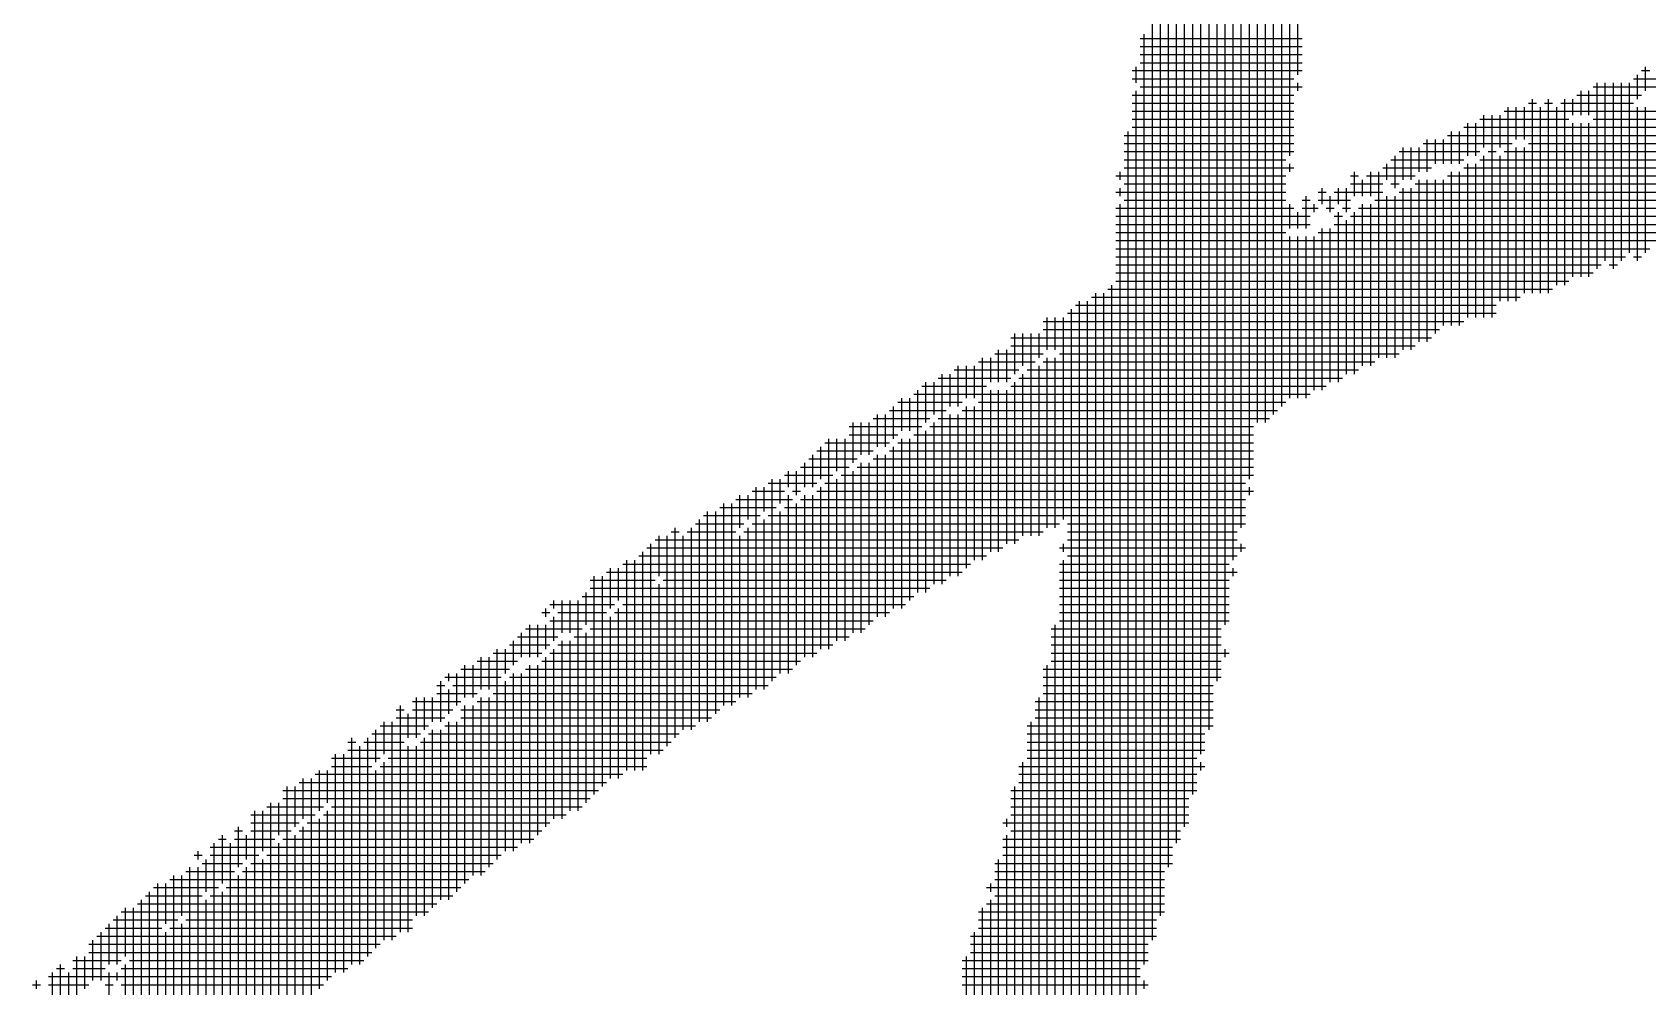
# Model space of a CAD drawing. Header units: feet. Extents: x 0 to 504600, y 0 to 356400.
# Drawn here: x 317026 to 318158, y 16978 to 17647 of the extents above; entities that cross this region are included whole.
import ezdxf

# ---------------------------------------------------------------- set-up
doc = ezdxf.new("R2010")
doc.units = ezdxf.units.FT
doc.header["$LTSCALE"] = 600
doc.header["$MEASUREMENT"] = 0
doc.layers.add('CX-COMM', color=3, linetype='CONTINUOUS')

msp = doc.modelspace()

# ---------------------------------------------------------------- linework, layer by layer
at = {"layer": 'CX-COMM'}
for p, q in [((317913, 17617, 14725.6), (317913, 18342.8, 14725.6)), ((317907.4, 17560.3, 14725.6), (317907.4, 18331.4, 14725.6)), ((317901.7, 17384.5, 14725.6), (317901.7, 18320.1, 14725.6)), ((317896, 17378.9, 14725.6), (317896, 18308.8, 14725.6)), ((317890.3, 17373.2, 14725.6), (317890.3, 18286.1, 14725.6)), ((317884.7, 17373.2, 14725.6), (317884.7, 18274.7, 14725.6)), ((317873.3, 17299.5, 14725.6), (317873.3, 18246.4, 14725.6)), ((317879, 17333.5, 14725.6), (317879, 18252.1, 14725.6)), ((317867.7, 17276.8, 14725.6), (317867.7, 18189.7, 14725.6)), ((317862, 17231.5, 14725.6), (317862, 18172.7, 14725.6)), ((317856.3, 17191.8, 14725.6), (317856.3, 18155.7, 14725.6)), ((317850.7, 17157.7, 14725.6), (317850.7, 18104.6, 14725.6)), ((317845, 17140.7, 14725.6), (317845, 18070.6, 14725.6)), ((317839.3, 17112.4, 14725.6), (317839.3, 18025.3, 14725.6)), ((317833.6, 17089.7, 14725.6), (317833.6, 17934.5, 14725.6)), ((317828, 17078.4, 14725.6), (317828, 17911.9, 14725.6)), ((317822.3, 17061.4, 14725.6), (317822.3, 17872.2, 14725.6)), ((317816.6, 17027.3, 14725.6), (317816.6, 17753.1, 14725.6)), ((317811, 17010.3, 14725.6), (317811, 17719.1, 14725.6)), ((317802.5, 17642.5, 14725.6), (317915.9, 17642.5, 14725.6)), ((317802.5, 17636.9, 14725.6), (317915.9, 17636.9, 14725.6)), ((317805.3, 16993.3, 14725.6), (317805.3, 17645.4, 14725.6)), ((317802.5, 17631.2, 14725.6), (317915.9, 17631.2, 14725.6)), ((317802.5, 17625.5, 14725.6), (317915.9, 17625.5, 14725.6)), ((317796.8, 17619.9, 14725.6), (317915.9, 17619.9, 14725.6)), ((317796.8, 17614.2, 14725.6), (317910.2, 17614.2, 14725.6)), ((317799.6, 17611.3, 14725.6), (317799.6, 17622.7, 14725.6)), ((318148.3, 17614.2, 14725.6), (318193.7, 17614.2, 14725.6)), ((318151.2, 17600, 14725.6), (318151.2, 17617, 14725.6)), ((318154, 17619.9, 14725.6), (318159.7, 17619.9, 14725.6)), ((318156.8, 17605.7, 14725.6), (318156.8, 17622.7, 14725.6)), ((317796.8, 17602.8, 14725.6), (317910.2, 17602.8, 14725.6)), ((317799.6, 16965, 14725.6), (317799.6, 17605.7, 14725.6)), ((317802.5, 17608.5, 14725.6), (317915.9, 17608.5, 14725.6)), ((317913, 17605.7, 14725.6), (317913, 17611.3, 14725.6)), ((318108.6, 17602.8, 14725.6), (318154, 17602.8, 14725.6)), ((318111.5, 17588.7, 14725.6), (318111.5, 17605.7, 14725.6)), ((318117.1, 17588.7, 14725.6), (318117.1, 17605.7, 14725.6)), ((318120, 17608.5, 14725.6), (318182.3, 17608.5, 14725.6)), ((318122.8, 17480.9, 14725.6), (318122.8, 17611.3, 14725.6)), ((318128.5, 17486.6, 14725.6), (318128.5, 17611.3, 14725.6)), ((318134.2, 17480.9, 14725.6), (318134.2, 17611.3, 14725.6)), ((318139.8, 17486.6, 14725.6), (318139.8, 17611.3, 14725.6)), ((318145.5, 17492.3, 14725.6), (318145.5, 17611.3, 14725.6)), ((317796.8, 17597.2, 14725.6), (317910.2, 17597.2, 14725.6)), ((317796.8, 17591.5, 14725.6), (317910.2, 17591.5, 14725.6)), ((318057.6, 17591.5, 14725.6), (318516.9, 17591.5, 14725.6)), ((318060.4, 17458.3, 14725.6), (318060.4, 17594.3, 14725.6)), ((318066.1, 17571.7, 14725.6), (318066.1, 17594.3, 14725.6)), ((318071.8, 17571.7, 14725.6), (318071.8, 17594.3, 14725.6)), ((318074.6, 17597.2, 14725.6), (318080.3, 17597.2, 14725.6)), ((318077.5, 17463.9, 14725.6), (318077.5, 17600, 14725.6)), ((318083.1, 17463.9, 14725.6), (318083.1, 17594.3, 14725.6)), ((318086, 17597.2, 14725.6), (318091.6, 17597.2, 14725.6)), ((318088.8, 17463.9, 14725.6), (318088.8, 17600, 14725.6)), ((318094.5, 17469.6, 14725.6), (318094.5, 17594.3, 14725.6)), ((318097.3, 17597.2, 14725.6), (318148.3, 17597.2, 14725.6)), ((318100.1, 17469.6, 14725.6), (318100.1, 17600, 14725.6)), ((318105.8, 17588.7, 14725.6), (318105.8, 17600, 14725.6)), ((318151.2, 17486.6, 14725.6), (318151.2, 17594.3, 14725.6)), ((318156.8, 17492.3, 14725.6), (318156.8, 17594.3, 14725.6)), ((317796.8, 17585.8, 14725.6), (317910.2, 17585.8, 14725.6)), ((317796.8, 17580.2, 14725.6), (317910.2, 17580.2, 14725.6)), ((318029.3, 17580.2, 14725.6), (318522.5, 17580.2, 14725.6)), ((318032.1, 17560.3, 14725.6), (318032.1, 17583, 14725.6)), ((318037.8, 17560.3, 14725.6), (318037.8, 17583, 14725.6)), ((318040.6, 17585.8, 14725.6), (318103, 17585.8, 14725.6)), ((318043.4, 17566, 14725.6), (318043.4, 17588.7, 14725.6)), ((318049.1, 17446.9, 14725.6), (318049.1, 17588.7, 14725.6)), ((318054.8, 17566, 14725.6), (318054.8, 17588.7, 14725.6)), ((318105.8, 17475.3, 14725.6), (318105.8, 17583, 14725.6)), ((318111.5, 17475.3, 14725.6), (318111.5, 17583, 14725.6)), ((318117.1, 17475.3, 14725.6), (318117.1, 17583, 14725.6)), ((318120, 17585.8, 14725.6), (318522.5, 17585.8, 14725.6)), ((317791.1, 17574.5, 14725.6), (317910.2, 17574.5, 14725.6)), ((317791.1, 17568.8, 14725.6), (317910.2, 17568.8, 14725.6)), ((317794, 16942.3, 14725.6), (317794, 17577.3, 14725.6)), ((318000.9, 17568.8, 14725.6), (318063.3, 17568.8, 14725.6)), ((318003.7, 17549, 14725.6), (318003.7, 17571.7, 14725.6)), ((318009.4, 17554.6, 14725.6), (318009.4, 17571.7, 14725.6)), ((318015.1, 17554.6, 14725.6), (318015.1, 17571.7, 14725.6)), ((318017.9, 17574.5, 14725.6), (318522.5, 17574.5, 14725.6)), ((318020.8, 17554.6, 14725.6), (318020.8, 17577.3, 14725.6)), ((318026.4, 17554.6, 14725.6), (318026.4, 17577.3, 14725.6)), ((318074.6, 17568.8, 14725.6), (318533.9, 17568.8, 14725.6)), ((317791.1, 17563.2, 14725.6), (317910.2, 17563.2, 14725.6)), ((317791.1, 17557.5, 14725.6), (317904.5, 17557.5, 14725.6)), ((317978.2, 17557.5, 14725.6), (318029.3, 17557.5, 14725.6)), ((317981.1, 17537.6, 14725.6), (317981.1, 17560.3, 14725.6)), ((317983.9, 17563.2, 14725.6), (318040.6, 17563.2, 14725.6)), ((317986.7, 17543.3, 14725.6), (317986.7, 17566, 14725.6)), ((317992.4, 17543.3, 14725.6), (317992.4, 17566, 14725.6)), ((317998.1, 17549, 14725.6), (317998.1, 17566, 14725.6)), ((318040.6, 17557.5, 14725.6), (318545.2, 17557.5, 14725.6)), ((318043.4, 17446.9, 14725.6), (318043.4, 17560.3, 14725.6)), ((318046.3, 17563.2, 14725.6), (318051.9, 17563.2, 14725.6)), ((318054.8, 17458.3, 14725.6), (318054.8, 17560.3, 14725.6)), ((318057.6, 17563.2, 14725.6), (318539.6, 17563.2, 14725.6)), ((318066.1, 17458.3, 14725.6), (318066.1, 17566, 14725.6)), ((318071.8, 17463.9, 14725.6), (318071.8, 17566, 14725.6)), ((317785.4, 17546.1, 14725.6), (317904.5, 17546.1, 14725.6)), ((317788.3, 17543.3, 14725.6), (317788.3, 17549, 14725.6)), ((317791.1, 17551.8, 14725.6), (317910.2, 17551.8, 14725.6)), ((317907.4, 17549, 14725.6), (317907.4, 17554.6, 14725.6)), ((317949.9, 17546.1, 14725.6), (317955.5, 17546.1, 14725.6)), ((317952.7, 17532, 14725.6), (317952.7, 17549, 14725.6)), ((317961.2, 17546.1, 14725.6), (317995.2, 17546.1, 14725.6)), ((317964.1, 17532, 14725.6), (317964.1, 17549, 14725.6)), ((317969.7, 17418.6, 14725.6), (317969.7, 17549, 14725.6)), ((317972.6, 17551.8, 14725.6), (318006.6, 17551.8, 14725.6)), ((317975.4, 17543.3, 14725.6), (317975.4, 17554.6, 14725.6)), ((318017.9, 17546.1, 14725.6), (318346.8, 17546.1, 14725.6)), ((318020.8, 17441.2, 14725.6), (318020.8, 17549, 14725.6)), ((318026.4, 17441.2, 14725.6), (318026.4, 17549, 14725.6)), ((318029.3, 17551.8, 14725.6), (318545.2, 17551.8, 14725.6)), ((318032.1, 17446.9, 14725.6), (318032.1, 17554.6, 14725.6)), ((318037.8, 17446.9, 14725.6), (318037.8, 17554.6, 14725.6)), ((317785.4, 17534.8, 14725.6), (317904.5, 17534.8, 14725.6)), ((317788.3, 17532, 14725.6), (317788.3, 17537.6, 14725.6)), ((317791.1, 17540.5, 14725.6), (317904.5, 17540.5, 14725.6)), ((317927.2, 17534.8, 14725.6), (317932.9, 17534.8, 14725.6)), ((317930, 17526.3, 14725.6), (317930, 17537.6, 14725.6)), ((317938.5, 17534.8, 14725.6), (317972.6, 17534.8, 14725.6)), ((317941.4, 17526.3, 14725.6), (317941.4, 17537.6, 14725.6)), ((317947, 17520.6, 14725.6), (317947, 17537.6, 14725.6)), ((317949.9, 17540.5, 14725.6), (317972.6, 17540.5, 14725.6)), ((317958.4, 17532, 14725.6), (317958.4, 17543.3, 14725.6)), ((317978.2, 17540.5, 14725.6), (317983.9, 17540.5, 14725.6)), ((317983.9, 17534.8, 14725.6), (318301.4, 17534.8, 14725.6)), ((317986.7, 17424.2, 14725.6), (317986.7, 17537.6, 14725.6)), ((317992.4, 17424.2, 14725.6), (317992.4, 17537.6, 14725.6)), ((317995.2, 17540.5, 14725.6), (318335.4, 17540.5, 14725.6)), ((317998.1, 17429.9, 14725.6), (317998.1, 17543.3, 14725.6)), ((318003.7, 17429.9, 14725.6), (318003.7, 17543.3, 14725.6)), ((318009.4, 17435.6, 14725.6), (318009.4, 17543.3, 14725.6)), ((318015.1, 17441.2, 14725.6), (318015.1, 17543.3, 14725.6)), ((317785.4, 17523.5, 14725.6), (317910.2, 17523.5, 14725.6)), ((317788.3, 16902.6, 14725.6), (317788.3, 17526.3, 14725.6)), ((317791.1, 17529.1, 14725.6), (317904.5, 17529.1, 14725.6)), ((317907.4, 17509.3, 14725.6), (317907.4, 17526.3, 14725.6)), ((317915.9, 17529.1, 14725.6), (317921.5, 17529.1, 14725.6)), ((317915.9, 17523.5, 14725.6), (317927.2, 17523.5, 14725.6)), ((317918.7, 17509.3, 14725.6), (317918.7, 17532, 14725.6)), ((317924.4, 17520.6, 14725.6), (317924.4, 17526.3, 14725.6)), ((317927.2, 17529.1, 14725.6), (317949.9, 17529.1, 14725.6)), ((317932.9, 17523.5, 14725.6), (317938.5, 17523.5, 14725.6)), ((317935.7, 17520.6, 14725.6), (317935.7, 17532, 14725.6)), ((317944.2, 17523.5, 14725.6), (317949.9, 17523.5, 14725.6)), ((317955.5, 17523.5, 14725.6), (318250.4, 17523.5, 14725.6)), ((317958.4, 17412.9, 14725.6), (317958.4, 17526.3, 14725.6)), ((317964.1, 17412.9, 14725.6), (317964.1, 17526.3, 14725.6)), ((317966.9, 17529.1, 14725.6), (318278.7, 17529.1, 14725.6)), ((317975.4, 17418.6, 14725.6), (317975.4, 17532, 14725.6)), ((317981.1, 17418.6, 14725.6), (317981.1, 17532, 14725.6)), ((317785.4, 17517.8, 14725.6), (317921.5, 17517.8, 14725.6)), ((317785.4, 17512.1, 14725.6), (317921.5, 17512.1, 14725.6)), ((317913, 17509.3, 14725.6), (317913, 17520.6, 14725.6)), ((317938.5, 17517.8, 14725.6), (317944.2, 17517.8, 14725.6)), ((317938.5, 17512.1, 14725.6), (318222, 17512.1, 14725.6)), ((317941.4, 17401.6, 14725.6), (317941.4, 17520.6, 14725.6)), ((317947, 17407.2, 14725.6), (317947, 17515, 14725.6)), ((317949.9, 17517.8, 14725.6), (318233.4, 17517.8, 14725.6)), ((317952.7, 17407.2, 14725.6), (317952.7, 17520.6, 14725.6)), ((317785.4, 17506.5, 14725.6), (317904.5, 17506.5, 14725.6)), ((317785.4, 17500.8, 14725.6), (318188, 17500.8, 14725.6)), ((317907.4, 17390.2, 14725.6), (317907.4, 17503.6, 14725.6)), ((317913, 17390.2, 14725.6), (317913, 17503.6, 14725.6)), ((317918.7, 17390.2, 14725.6), (317918.7, 17503.6, 14725.6)), ((317924.4, 17395.9, 14725.6), (317924.4, 17503.6, 14725.6)), ((317927.2, 17506.5, 14725.6), (318199.4, 17506.5, 14725.6)), ((317930, 17395.9, 14725.6), (317930, 17509.3, 14725.6)), ((317935.7, 17401.6, 14725.6), (317935.7, 17509.3, 14725.6)), ((317785.4, 17495.1, 14725.6), (318159.7, 17495.1, 14725.6)), ((317785.4, 17489.4, 14725.6), (318142.7, 17489.4, 14725.6)), ((318148.3, 17489.4, 14725.6), (318154, 17489.4, 14725.6)), ((317785.4, 17483.8, 14725.6), (318125.6, 17483.8, 14725.6)), ((317785.4, 17478.1, 14725.6), (318120, 17478.1, 14725.6)), ((318131.3, 17483.8, 14725.6), (318137, 17483.8, 14725.6)), ((317779.8, 17466.8, 14725.6), (318091.6, 17466.8, 14725.6)), ((317782.6, 16891.3, 14725.6), (317782.6, 17469.6, 14725.6)), ((317785.4, 17472.4, 14725.6), (318103, 17472.4, 14725.6)), ((317757.1, 17455.4, 14725.6), (318051.9, 17455.4, 14725.6)), ((317759.9, 16811.9, 14725.6), (317759.9, 17458.3, 14725.6)), ((317765.6, 16834.6, 14725.6), (317765.6, 17458.3, 14725.6)), ((317768.4, 17461.1, 14725.6), (318068.9, 17461.1, 14725.6)), ((317771.3, 16851.6, 14725.6), (317771.3, 17463.9, 14725.6)), ((317776.9, 16868.6, 14725.6), (317776.9, 17463.9, 14725.6)), ((317734.4, 17444.1, 14725.6), (318029.3, 17444.1, 14725.6)), ((317737.3, 17424.2, 14725.6), (317737.3, 17446.9, 14725.6)), ((317742.9, 17424.2, 14725.6), (317742.9, 17446.9, 14725.6)), ((317748.6, 17305.2, 14725.6), (317748.6, 17446.9, 14725.6)), ((317751.4, 17449.8, 14725.6), (318051.9, 17449.8, 14725.6)), ((317754.3, 16783.5, 14725.6), (317754.3, 17452.6, 14725.6)), ((317711.7, 17432.7, 14725.6), (318006.6, 17432.7, 14725.6)), ((317714.6, 17407.2, 14725.6), (317714.6, 17435.6, 14725.6)), ((317720.2, 17412.9, 14725.6), (317720.2, 17435.6, 14725.6)), ((317725.9, 17293.8, 14725.6), (317725.9, 17435.6, 14725.6)), ((317731.6, 17418.6, 14725.6), (317731.6, 17435.6, 14725.6)), ((317734.4, 17438.4, 14725.6), (318012.2, 17438.4, 14725.6)), ((317700.4, 17421.4, 14725.6), (317734.4, 17421.4, 14725.6)), ((317703.2, 17401.6, 14725.6), (317703.2, 17424.2, 14725.6)), ((317708.9, 17401.6, 14725.6), (317708.9, 17424.2, 14725.6)), ((317711.7, 17427.1, 14725.6), (317995.2, 17427.1, 14725.6)), ((317745.8, 17421.4, 14725.6), (317983.9, 17421.4, 14725.6)), ((317672, 17410.1, 14725.6), (317717.4, 17410.1, 14725.6)), ((317674.9, 17384.5, 14725.6), (317674.9, 17412.9, 14725.6)), ((317680.6, 17390.2, 14725.6), (317680.6, 17412.9, 14725.6)), ((317686.2, 17390.2, 14725.6), (317686.2, 17412.9, 14725.6)), ((317689.1, 17415.7, 14725.6), (317728.7, 17415.7, 14725.6)), ((317691.9, 17276.8, 14725.6), (317691.9, 17418.6, 14725.6)), ((317697.6, 17401.6, 14725.6), (317697.6, 17418.6, 14725.6)), ((317723.1, 17410.1, 14725.6), (317955.5, 17410.1, 14725.6)), ((317731.6, 17293.8, 14725.6), (317731.6, 17412.9, 14725.6)), ((317734.4, 17415.7, 14725.6), (317966.9, 17415.7, 14725.6)), ((317737.3, 17299.5, 14725.6), (317737.3, 17418.6, 14725.6)), ((317742.9, 17299.5, 14725.6), (317742.9, 17418.6, 14725.6)), ((317649.4, 17398.7, 14725.6), (317694.7, 17398.7, 14725.6)), ((317652.2, 17373.2, 14725.6), (317652.2, 17401.6, 14725.6)), ((317657.9, 17378.9, 14725.6), (317657.9, 17401.6, 14725.6)), ((317660.7, 17404.4, 14725.6), (317711.7, 17404.4, 14725.6)), ((317663.5, 17259.8, 14725.6), (317663.5, 17407.2, 14725.6)), ((317669.2, 17384.5, 14725.6), (317669.2, 17407.2, 14725.6)), ((317711.7, 17398.7, 14725.6), (317932.9, 17398.7, 14725.6)), ((317714.6, 17288.2, 14725.6), (317714.6, 17401.6, 14725.6)), ((317717.4, 17404.4, 14725.6), (317944.2, 17404.4, 14725.6)), ((317720.2, 17293.8, 14725.6), (317720.2, 17407.2, 14725.6)), ((317632.4, 17387.4, 14725.6), (317677.7, 17387.4, 14725.6)), ((317635.2, 17367.5, 14725.6), (317635.2, 17390.2, 14725.6)), ((317640.9, 17367.5, 14725.6), (317640.9, 17390.2, 14725.6)), ((317643.7, 17393.1, 14725.6), (317921.5, 17393.1, 14725.6)), ((317646.5, 17254.1, 14725.6), (317646.5, 17395.9, 14725.6)), ((317689.1, 17387.4, 14725.6), (317904.5, 17387.4, 14725.6)), ((317697.6, 17282.5, 14725.6), (317697.6, 17395.9, 14725.6)), ((317703.2, 17282.5, 14725.6), (317703.2, 17395.9, 14725.6)), ((317708.9, 17288.2, 14725.6), (317708.9, 17395.9, 14725.6)), ((317615.3, 17376, 14725.6), (317655, 17376, 14725.6)), ((317618.2, 17356.2, 14725.6), (317618.2, 17378.9, 14725.6)), ((317623.9, 17356.2, 14725.6), (317623.9, 17378.9, 14725.6)), ((317626.7, 17381.7, 14725.6), (317666.4, 17381.7, 14725.6)), ((317629.5, 17361.9, 14725.6), (317629.5, 17384.5, 14725.6)), ((317660.7, 17376, 14725.6), (317893.2, 17376, 14725.6)), ((317669.2, 17265.5, 14725.6), (317669.2, 17378.9, 14725.6)), ((317674.9, 17265.5, 14725.6), (317674.9, 17378.9, 14725.6)), ((317677.7, 17381.7, 14725.6), (317898.8, 17381.7, 14725.6)), ((317680.6, 17271.1, 14725.6), (317680.6, 17384.5, 14725.6)), ((317686.2, 17276.8, 14725.6), (317686.2, 17384.5, 14725.6)), ((317598.3, 17370.4, 14725.6), (317649.4, 17370.4, 14725.6)), ((317598.3, 17364.7, 14725.6), (317632.4, 17364.7, 14725.6)), ((317601.2, 17344.9, 14725.6), (317601.2, 17373.2, 14725.6)), ((317606.8, 17350.5, 14725.6), (317606.8, 17373.2, 14725.6)), ((317612.5, 17350.5, 14725.6), (317612.5, 17373.2, 14725.6)), ((317643.7, 17364.7, 14725.6), (317881.8, 17364.7, 14725.6)), ((317652.2, 17254.1, 14725.6), (317652.2, 17367.5, 14725.6)), ((317655, 17370.4, 14725.6), (317881.8, 17370.4, 14725.6)), ((317657.9, 17259.8, 14725.6), (317657.9, 17373.2, 14725.6)), ((317575.7, 17353.4, 14725.6), (317615.3, 17353.4, 14725.6)), ((317578.5, 17333.5, 14725.6), (317578.5, 17356.2, 14725.6)), ((317581.3, 17359, 14725.6), (317626.7, 17359, 14725.6)), ((317584.2, 17214.4, 14725.6), (317584.2, 17361.9, 14725.6)), ((317589.8, 17339.2, 14725.6), (317589.8, 17361.9, 14725.6)), ((317595.5, 17220.1, 14725.6), (317595.5, 17361.9, 14725.6)), ((317626.7, 17353.4, 14725.6), (317881.8, 17353.4, 14725.6)), ((317629.5, 17242.8, 14725.6), (317629.5, 17356.2, 14725.6)), ((317632.4, 17359, 14725.6), (317881.8, 17359, 14725.6)), ((317635.2, 17242.8, 14725.6), (317635.2, 17361.9, 14725.6)), ((317640.9, 17248.5, 14725.6), (317640.9, 17361.9, 14725.6)), ((317564.3, 17342, 14725.6), (317598.3, 17342, 14725.6)), ((317567.2, 17327.8, 14725.6), (317567.2, 17344.9, 14725.6)), ((317570, 17347.7, 14725.6), (317604, 17347.7, 14725.6)), ((317572.8, 17327.8, 14725.6), (317572.8, 17350.5, 14725.6)), ((317604, 17342, 14725.6), (317881.8, 17342, 14725.6)), ((317606.8, 17225.8, 14725.6), (317606.8, 17344.9, 14725.6)), ((317612.5, 17231.5, 14725.6), (317612.5, 17344.9, 14725.6)), ((317615.3, 17347.7, 14725.6), (317881.8, 17347.7, 14725.6)), ((317618.2, 17237.1, 14725.6), (317618.2, 17350.5, 14725.6)), ((317623.9, 17237.1, 14725.6), (317623.9, 17350.5, 14725.6)), ((317541.6, 17330.7, 14725.6), (317575.7, 17330.7, 14725.6)), ((317544.5, 17191.8, 14725.6), (317544.5, 17333.5, 14725.6)), ((317550.1, 17316.5, 14725.6), (317550.1, 17333.5, 14725.6)), ((317553, 17336.4, 14725.6), (317587, 17336.4, 14725.6)), ((317555.8, 17327.8, 14725.6), (317555.8, 17339.2, 14725.6)), ((317561.5, 17322.2, 14725.6), (317561.5, 17339.2, 14725.6)), ((317581.3, 17330.7, 14725.6), (317876.2, 17330.7, 14725.6)), ((317589.8, 17220.1, 14725.6), (317589.8, 17333.5, 14725.6)), ((317592.7, 17336.4, 14725.6), (317881.8, 17336.4, 14725.6)), ((317601.2, 17225.8, 14725.6), (317601.2, 17339.2, 14725.6)), ((317519, 17319.3, 14725.6), (317558.6, 17319.3, 14725.6)), ((317521.8, 17299.5, 14725.6), (317521.8, 17322.2, 14725.6)), ((317527.5, 17305.2, 14725.6), (317527.5, 17322.2, 14725.6)), ((317530.3, 17325, 14725.6), (317553, 17325, 14725.6)), ((317533.1, 17186.1, 14725.6), (317533.1, 17327.8, 14725.6)), ((317538.8, 17310.8, 14725.6), (317538.8, 17327.8, 14725.6)), ((317555.8, 17197.4, 14725.6), (317555.8, 17322.2, 14725.6)), ((317558.6, 17325, 14725.6), (317564.3, 17325, 14725.6)), ((317564.3, 17319.3, 14725.6), (317876.2, 17319.3, 14725.6)), ((317567.2, 17208.8, 14725.6), (317567.2, 17322.2, 14725.6)), ((317572.8, 17208.8, 14725.6), (317572.8, 17322.2, 14725.6)), ((317575.7, 17325, 14725.6), (317881.8, 17325, 14725.6)), ((317578.5, 17214.4, 14725.6), (317578.5, 17327.8, 14725.6)), ((317879, 17322.2, 14725.6), (317879, 17327.8, 14725.6)), ((317496.3, 17308, 14725.6), (317536, 17308, 14725.6)), ((317499.1, 17163.4, 14725.6), (317499.1, 17310.8, 14725.6)), ((317504.8, 17169.1, 14725.6), (317504.8, 17310.8, 14725.6)), ((317507.6, 17313.7, 14725.6), (317547.3, 17313.7, 14725.6)), ((317510.5, 17174.8, 14725.6), (317510.5, 17316.5, 14725.6)), ((317516.1, 17174.8, 14725.6), (317516.1, 17316.5, 14725.6)), ((317541.6, 17308, 14725.6), (317876.2, 17308, 14725.6)), ((317550.1, 17197.4, 14725.6), (317550.1, 17310.8, 14725.6)), ((317553, 17313.7, 14725.6), (317876.2, 17313.7, 14725.6)), ((317561.5, 17203.1, 14725.6), (317561.5, 17316.5, 14725.6)), ((317473.6, 17296.7, 14725.6), (317479.3, 17296.7, 14725.6)), ((317476.4, 17152.1, 14725.6), (317476.4, 17299.5, 14725.6)), ((317484.9, 17296.7, 14725.6), (317519, 17296.7, 14725.6)), ((317487.8, 17157.7, 14725.6), (317487.8, 17299.5, 14725.6)), ((317490.6, 17302.3, 14725.6), (317524.6, 17302.3, 14725.6)), ((317493.4, 17163.4, 14725.6), (317493.4, 17305.2, 14725.6)), ((317524.6, 17296.7, 14725.6), (317734.4, 17296.7, 14725.6)), ((317527.5, 17180.4, 14725.6), (317527.5, 17299.5, 14725.6)), ((317530.3, 17302.3, 14725.6), (317745.8, 17302.3, 14725.6)), ((317538.8, 17186.1, 14725.6), (317538.8, 17305.2, 14725.6)), ((317751.4, 17302.3, 14725.6), (317876.2, 17302.3, 14725.6)), ((317751.4, 17296.7, 14725.6), (317870.5, 17296.7, 14725.6)), ((317456.6, 17285.3, 14725.6), (317706.1, 17285.3, 14725.6)), ((317459.4, 17140.7, 14725.6), (317459.4, 17288.2, 14725.6)), ((317462.3, 17291, 14725.6), (317717.4, 17291, 14725.6)), ((317465.1, 17265.5, 14725.6), (317465.1, 17293.8, 14725.6)), ((317470.8, 17146.4, 14725.6), (317470.8, 17293.8, 14725.6)), ((317482.1, 17157.7, 14725.6), (317482.1, 17293.8, 14725.6)), ((317521.8, 17180.4, 14725.6), (317521.8, 17293.8, 14725.6)), ((317745.8, 17285.3, 14725.6), (317876.2, 17285.3, 14725.6)), ((317748.6, 17282.5, 14725.6), (317748.6, 17288.2, 14725.6)), ((317751.4, 17291, 14725.6), (317870.5, 17291, 14725.6)), ((317873.3, 17282.5, 14725.6), (317873.3, 17288.2, 14725.6)), ((317439.6, 17274, 14725.6), (317683.4, 17274, 14725.6)), ((317442.4, 17129.4, 14725.6), (317442.4, 17276.8, 14725.6)), ((317448.1, 17129.4, 14725.6), (317448.1, 17276.8, 14725.6)), ((317450.9, 17279.7, 14725.6), (317694.7, 17279.7, 14725.6)), ((317453.8, 17129.4, 14725.6), (317453.8, 17282.5, 14725.6)), ((317745.8, 17274, 14725.6), (317864.8, 17274, 14725.6)), ((317748.6, 16783.5, 14725.6), (317748.6, 17276.8, 14725.6)), ((317751.4, 17279.7, 14725.6), (317870.5, 17279.7, 14725.6)), ((317416.9, 17262.6, 14725.6), (317462.3, 17262.6, 14725.6)), ((317419.7, 17112.4, 14725.6), (317419.7, 17265.5, 14725.6)), ((317425.4, 17118.1, 14725.6), (317425.4, 17265.5, 14725.6)), ((317428.2, 17268.3, 14725.6), (317677.7, 17268.3, 14725.6)), ((317431.1, 17242.8, 14725.6), (317431.1, 17271.1, 14725.6)), ((317436.7, 17248.5, 14725.6), (317436.7, 17271.1, 14725.6)), ((317467.9, 17262.6, 14725.6), (317666.4, 17262.6, 14725.6)), ((317745.8, 17268.3, 14725.6), (317870.5, 17268.3, 14725.6)), ((317745.8, 17262.6, 14725.6), (317864.8, 17262.6, 14725.6)), ((317867.7, 17265.5, 14725.6), (317867.7, 17271.1, 14725.6)), ((317411.2, 17251.3, 14725.6), (317643.7, 17251.3, 14725.6)), ((317414.1, 17231.5, 14725.6), (317414.1, 17254.1, 14725.6)), ((317416.9, 17257, 14725.6), (317655, 17257, 14725.6)), ((317465.1, 17140.7, 14725.6), (317465.1, 17259.8, 14725.6)), ((317745.8, 17257, 14725.6), (317864.8, 17257, 14725.6)), ((317745.8, 17251.3, 14725.6), (317864.8, 17251.3, 14725.6)), ((317382.9, 17240, 14725.6), (317388.5, 17240, 14725.6)), ((317385.7, 17237.1, 14725.6), (317385.7, 17242.8, 14725.6)), ((317388.5, 17245.6, 14725.6), (317433.9, 17245.6, 14725.6)), ((317391.4, 17242.8, 14725.6), (317391.4, 17248.5, 14725.6)), ((317394.2, 17240, 14725.6), (317428.2, 17240, 14725.6)), ((317397.1, 17225.8, 14725.6), (317397.1, 17248.5, 14725.6)), ((317402.7, 17225.8, 14725.6), (317402.7, 17248.5, 14725.6)), ((317408.4, 17101, 14725.6), (317408.4, 17248.5, 14725.6)), ((317433.9, 17240, 14725.6), (317626.7, 17240, 14725.6)), ((317436.7, 17123.7, 14725.6), (317436.7, 17242.8, 14725.6)), ((317439.6, 17245.6, 14725.6), (317638, 17245.6, 14725.6)), ((317745.8, 17245.6, 14725.6), (317864.8, 17245.6, 14725.6)), ((317745.8, 17240, 14725.6), (317864.8, 17240, 14725.6)), ((317371.5, 17228.6, 14725.6), (317411.2, 17228.6, 14725.6)), ((317374.4, 17208.8, 14725.6), (317374.4, 17231.5, 14725.6)), ((317380, 17208.8, 14725.6), (317380, 17231.5, 14725.6)), ((317385.7, 17214.4, 14725.6), (317385.7, 17231.5, 14725.6)), ((317388.5, 17234.3, 14725.6), (317615.3, 17234.3, 14725.6)), ((317391.4, 17220.1, 14725.6), (317391.4, 17237.1, 14725.6)), ((317416.9, 17228.6, 14725.6), (317609.7, 17228.6, 14725.6)), ((317431.1, 17123.7, 14725.6), (317431.1, 17237.1, 14725.6)), ((317740.1, 17228.6, 14725.6), (317859.2, 17228.6, 14725.6)), ((317742.9, 16755.2, 14725.6), (317742.9, 17231.5, 14725.6)), ((317745.8, 17234.3, 14725.6), (317864.8, 17234.3, 14725.6)), ((317360.2, 17217.3, 14725.6), (317388.5, 17217.3, 14725.6)), ((317363, 17203.1, 14725.6), (317363, 17220.1, 14725.6)), ((317365.9, 17223, 14725.6), (317394.2, 17223, 14725.6)), ((317368.7, 17208.8, 14725.6), (317368.7, 17225.8, 14725.6)), ((317394.2, 17217.3, 14725.6), (317587, 17217.3, 14725.6)), ((317397.1, 17095.4, 14725.6), (317397.1, 17220.1, 14725.6)), ((317402.7, 17101, 14725.6), (317402.7, 17220.1, 14725.6)), ((317405.6, 17223, 14725.6), (317598.3, 17223, 14725.6)), ((317414.1, 17106.7, 14725.6), (317414.1, 17225.8, 14725.6)), ((317740.1, 17223, 14725.6), (317859.2, 17223, 14725.6)), ((317740.1, 17217.3, 14725.6), (317859.2, 17217.3, 14725.6)), ((317337.5, 17205.9, 14725.6), (317365.9, 17205.9, 14725.6)), ((317340.4, 17186.1, 14725.6), (317340.4, 17208.8, 14725.6)), ((317346, 17186.1, 14725.6), (317346, 17208.8, 14725.6)), ((317348.9, 17211.6, 14725.6), (317382.9, 17211.6, 14725.6)), ((317351.7, 17067, 14725.6), (317351.7, 17214.4, 14725.6)), ((317357.4, 17197.4, 14725.6), (317357.4, 17214.4, 14725.6)), ((317382.9, 17205.9, 14725.6), (317564.3, 17205.9, 14725.6)), ((317385.7, 17089.7, 14725.6), (317385.7, 17208.8, 14725.6)), ((317388.5, 17211.6, 14725.6), (317575.7, 17211.6, 14725.6)), ((317391.4, 17095.4, 14725.6), (317391.4, 17214.4, 14725.6)), ((317740.1, 17211.6, 14725.6), (317864.8, 17211.6, 14725.6)), ((317740.1, 17205.9, 14725.6), (317859.2, 17205.9, 14725.6)), ((317862, 17208.8, 14725.6), (317862, 17214.4, 14725.6)), ((317314.8, 17194.6, 14725.6), (317354.5, 17194.6, 14725.6)), ((317317.7, 17191.8, 14725.6), (317317.7, 17197.4, 14725.6)), ((317323.3, 17174.8, 14725.6), (317323.3, 17197.4, 14725.6)), ((317326.2, 17200.3, 14725.6), (317360.2, 17200.3, 14725.6)), ((317329, 17180.4, 14725.6), (317329, 17203.1, 14725.6)), ((317334.7, 17180.4, 14725.6), (317334.7, 17203.1, 14725.6)), ((317360.2, 17194.6, 14725.6), (317547.3, 17194.6, 14725.6)), ((317363, 17072.7, 14725.6), (317363, 17197.4, 14725.6)), ((317368.7, 17078.4, 14725.6), (317368.7, 17197.4, 14725.6)), ((317371.5, 17200.3, 14725.6), (317558.6, 17200.3, 14725.6)), ((317374.4, 17078.4, 14725.6), (317374.4, 17203.1, 14725.6)), ((317380, 17084, 14725.6), (317380, 17203.1, 14725.6)), ((317734.4, 17200.3, 14725.6), (317859.2, 17200.3, 14725.6)), ((317734.4, 17194.6, 14725.6), (317859.2, 17194.6, 14725.6)), ((317737.3, 16738.2, 14725.6), (317737.3, 17203.1, 14725.6)), ((317309.2, 17188.9, 14725.6), (317314.8, 17188.9, 14725.6)), ((317309.2, 17183.3, 14725.6), (317337.5, 17183.3, 14725.6)), ((317312, 17163.4, 14725.6), (317312, 17191.8, 14725.6)), ((317317.7, 17169.1, 14725.6), (317317.7, 17186.1, 14725.6)), ((317320.5, 17188.9, 14725.6), (317541.6, 17188.9, 14725.6)), ((317348.9, 17183.3, 14725.6), (317530.3, 17183.3, 14725.6)), ((317357.4, 17072.7, 14725.6), (317357.4, 17191.8, 14725.6)), ((317734.4, 17188.9, 14725.6), (317853.5, 17188.9, 14725.6)), ((317734.4, 17183.3, 14725.6), (317853.5, 17183.3, 14725.6)), ((317280.8, 17171.9, 14725.6), (317286.5, 17171.9, 14725.6)), ((317283.7, 17016, 14725.6), (317283.7, 17174.8, 14725.6)), ((317292.2, 17177.6, 14725.6), (317326.2, 17177.6, 14725.6)), ((317292.2, 17171.9, 14725.6), (317320.5, 17171.9, 14725.6)), ((317295, 17152.1, 14725.6), (317295, 17180.4, 14725.6)), ((317300.7, 17157.7, 14725.6), (317300.7, 17180.4, 14725.6)), ((317306.3, 17163.4, 14725.6), (317306.3, 17180.4, 14725.6)), ((317326.2, 17171.9, 14725.6), (317507.6, 17171.9, 14725.6)), ((317329, 17050, 14725.6), (317329, 17174.8, 14725.6)), ((317334.7, 17055.7, 14725.6), (317334.7, 17174.8, 14725.6)), ((317337.5, 17177.6, 14725.6), (317519, 17177.6, 14725.6)), ((317340.4, 17055.7, 14725.6), (317340.4, 17180.4, 14725.6)), ((317346, 17061.4, 14725.6), (317346, 17180.4, 14725.6)), ((317728.7, 17177.6, 14725.6), (317853.5, 17177.6, 14725.6)), ((317728.7, 17171.9, 14725.6), (317853.5, 17171.9, 14725.6)), ((317731.6, 16721.2, 14725.6), (317731.6, 17180.4, 14725.6)), ((317269.5, 17160.6, 14725.6), (317303.5, 17160.6, 14725.6)), ((317272.3, 17140.7, 14725.6), (317272.3, 17163.4, 14725.6)), ((317278, 17010.3, 14725.6), (317278, 17163.4, 14725.6)), ((317280.8, 17166.3, 14725.6), (317314.8, 17166.3, 14725.6)), ((317289.3, 17152.1, 14725.6), (317289.3, 17169.1, 14725.6)), ((317314.8, 17160.6, 14725.6), (317490.6, 17160.6, 14725.6)), ((317317.7, 17038.7, 14725.6), (317317.7, 17163.4, 14725.6)), ((317323.3, 17044.3, 14725.6), (317323.3, 17163.4, 14725.6)), ((317326.2, 17166.3, 14725.6), (317501.9, 17166.3, 14725.6)), ((317723.1, 17160.6, 14725.6), (317853.5, 17160.6, 14725.6)), ((317725.9, 16709.8, 14725.6), (317725.9, 17163.4, 14725.6)), ((317728.7, 17166.3, 14725.6), (317853.5, 17166.3, 14725.6)), ((317246.8, 17149.2, 14725.6), (317252.5, 17149.2, 14725.6)), ((317249.6, 16993.3, 14725.6), (317249.6, 17152.1, 14725.6)), ((317258.1, 17149.2, 14725.6), (317286.5, 17149.2, 14725.6)), ((317261, 16999, 14725.6), (317261, 17152.1, 14725.6)), ((317263.8, 17154.9, 14725.6), (317297.8, 17154.9, 14725.6)), ((317266.6, 17135.1, 14725.6), (317266.6, 17157.7, 14725.6)), ((317297.8, 17149.2, 14725.6), (317473.6, 17149.2, 14725.6)), ((317300.7, 17027.3, 14725.6), (317300.7, 17152.1, 14725.6)), ((317303.5, 17154.9, 14725.6), (317479.3, 17154.9, 14725.6)), ((317306.3, 17033, 14725.6), (317306.3, 17157.7, 14725.6)), ((317312, 17038.7, 14725.6), (317312, 17157.7, 14725.6)), ((317723.1, 17154.9, 14725.6), (317847.8, 17154.9, 14725.6)), ((317723.1, 17149.2, 14725.6), (317847.8, 17149.2, 14725.6)), ((317235.5, 17137.9, 14725.6), (317269.5, 17137.9, 14725.6)), ((317238.3, 16987.6, 14725.6), (317238.3, 17140.7, 14725.6)), ((317244, 16987.6, 14725.6), (317244, 17140.7, 14725.6)), ((317246.8, 17143.6, 14725.6), (317467.9, 17143.6, 14725.6)), ((317255.3, 16993.3, 14725.6), (317255.3, 17146.4, 14725.6)), ((317275.1, 17137.9, 14725.6), (317456.6, 17137.9, 14725.6)), ((317289.3, 17016, 14725.6), (317289.3, 17146.4, 14725.6)), ((317295, 17027.3, 14725.6), (317295, 17146.4, 14725.6)), ((317723.1, 17143.6, 14725.6), (317847.8, 17143.6, 14725.6)), ((317723.1, 17137.9, 14725.6), (317842.1, 17137.9, 14725.6)), ((317224.1, 17126.6, 14725.6), (317439.6, 17126.6, 14725.6)), ((317227, 17101, 14725.6), (317227, 17129.4, 14725.6)), ((317232.6, 17106.7, 14725.6), (317232.6, 17129.4, 14725.6)), ((317235.5, 17132.2, 14725.6), (317263.8, 17132.2, 14725.6)), ((317266.6, 17004.7, 14725.6), (317266.6, 17129.4, 14725.6)), ((317269.5, 17132.2, 14725.6), (317456.6, 17132.2, 14725.6)), ((317272.3, 17010.3, 14725.6), (317272.3, 17135.1, 14725.6)), ((317717.4, 17132.2, 14725.6), (317847.8, 17132.2, 14725.6)), ((317717.4, 17126.6, 14725.6), (317842.1, 17126.6, 14725.6)), ((317720.2, 16573.7, 14725.6), (317720.2, 17135.1, 14725.6)), ((317845, 17129.4, 14725.6), (317845, 17135.1, 14725.6)), ((317201.4, 17115.2, 14725.6), (317422.6, 17115.2, 14725.6)), ((317204.3, 16953.6, 14725.6), (317204.3, 17118.1, 14725.6)), ((317209.9, 17089.7, 14725.6), (317209.9, 17118.1, 14725.6)), ((317212.8, 17120.9, 14725.6), (317428.2, 17120.9, 14725.6)), ((317215.6, 17095.4, 14725.6), (317215.6, 17123.7, 14725.6)), ((317221.3, 16970.6, 14725.6), (317221.3, 17123.7, 14725.6)), ((317711.7, 17115.2, 14725.6), (317842.1, 17115.2, 14725.6)), ((317714.6, 16573.7, 14725.6), (317714.6, 17118.1, 14725.6)), ((317717.4, 17120.9, 14725.6), (317842.1, 17120.9, 14725.6)), ((317190.1, 17103.9, 14725.6), (317229.8, 17103.9, 14725.6)), ((317192.9, 16948, 14725.6), (317192.9, 17106.7, 14725.6)), ((317198.6, 17084, 14725.6), (317198.6, 17106.7, 14725.6)), ((317201.4, 17109.6, 14725.6), (317416.9, 17109.6, 14725.6)), ((317235.5, 17103.9, 14725.6), (317411.2, 17103.9, 14725.6)), ((317711.7, 17109.6, 14725.6), (317836.5, 17109.6, 14725.6)), ((317711.7, 17103.9, 14725.6), (317836.5, 17103.9, 14725.6)), ((317178.8, 17098.2, 14725.6), (317224.1, 17098.2, 14725.6)), ((317178.8, 17092.5, 14725.6), (317212.8, 17092.5, 14725.6)), ((317181.6, 16936.6, 14725.6), (317181.6, 17101, 14725.6)), ((317187.3, 17072.7, 14725.6), (317187.3, 17101, 14725.6)), ((317218.4, 17092.5, 14725.6), (317388.5, 17092.5, 14725.6)), ((317227, 16976.3, 14725.6), (317227, 17095.4, 14725.6)), ((317229.8, 17098.2, 14725.6), (317399.9, 17098.2, 14725.6)), ((317232.6, 16982, 14725.6), (317232.6, 17101, 14725.6)), ((317706.1, 17092.5, 14725.6), (317836.5, 17092.5, 14725.6)), ((317708.9, 17089.7, 14725.6), (317708.9, 17095.4, 14725.6)), ((317711.7, 17098.2, 14725.6), (317836.5, 17098.2, 14725.6)), ((317156.1, 17081.2, 14725.6), (317161.7, 17081.2, 14725.6)), ((317158.9, 17050, 14725.6), (317158.9, 17084, 14725.6)), ((317167.4, 17086.9, 14725.6), (317173.1, 17086.9, 14725.6)), ((317167.4, 17081.2, 14725.6), (317195.8, 17081.2, 14725.6)), ((317170.3, 17061.4, 14725.6), (317170.3, 17089.7, 14725.6)), ((317175.9, 17067, 14725.6), (317175.9, 17084, 14725.6)), ((317178.8, 17086.9, 14725.6), (317207.1, 17086.9, 14725.6)), ((317201.4, 17081.2, 14725.6), (317377.2, 17081.2, 14725.6)), ((317209.9, 16959.3, 14725.6), (317209.9, 17084, 14725.6)), ((317212.8, 17086.9, 14725.6), (317382.9, 17086.9, 14725.6)), ((317215.6, 16965, 14725.6), (317215.6, 17089.7, 14725.6)), ((317706.1, 17081.2, 14725.6), (317830.8, 17081.2, 14725.6)), ((317708.9, 16568.1, 14725.6), (317708.9, 17084, 14725.6)), ((317711.7, 17086.9, 14725.6), (317830.8, 17086.9, 14725.6)), ((317139.1, 17069.9, 14725.6), (317144.7, 17069.9, 14725.6)), ((317141.9, 17067, 14725.6), (317141.9, 17072.7, 14725.6)), ((317150.4, 17075.5, 14725.6), (317365.9, 17075.5, 14725.6)), ((317150.4, 17069.9, 14725.6), (317184.4, 17069.9, 14725.6)), ((317153.2, 16913.9, 14725.6), (317153.2, 17078.4, 14725.6)), ((317164.6, 16919.6, 14725.6), (317164.6, 17078.4, 14725.6)), ((317190.1, 17069.9, 14725.6), (317354.5, 17069.9, 14725.6)), ((317198.6, 16948, 14725.6), (317198.6, 17078.4, 14725.6)), ((317706.1, 17075.5, 14725.6), (317825.1, 17075.5, 14725.6)), ((317706.1, 17069.9, 14725.6), (317825.1, 17069.9, 14725.6)), ((317133.4, 17058.5, 14725.6), (317167.4, 17058.5, 14725.6)), ((317136.2, 16908.3, 14725.6), (317136.2, 17061.4, 14725.6)), ((317141.9, 16908.3, 14725.6), (317141.9, 17061.4, 14725.6)), ((317144.7, 17064.2, 14725.6), (317173.1, 17064.2, 14725.6)), ((317147.6, 17044.3, 14725.6), (317147.6, 17067, 14725.6)), ((317173.1, 17058.5, 14725.6), (317343.2, 17058.5, 14725.6)), ((317175.9, 16930.9, 14725.6), (317175.9, 17061.4, 14725.6)), ((317178.8, 17064.2, 14725.6), (317348.9, 17064.2, 14725.6)), ((317187.3, 16936.6, 14725.6), (317187.3, 17067, 14725.6)), ((317700.4, 17064.2, 14725.6), (317825.1, 17064.2, 14725.6)), ((317700.4, 17058.5, 14725.6), (317819.5, 17058.5, 14725.6)), ((317703.2, 16573.7, 14725.6), (317703.2, 17067, 14725.6)), ((317110.7, 17047.2, 14725.6), (317156.1, 17047.2, 14725.6)), ((317113.6, 16885.6, 14725.6), (317113.6, 17050, 14725.6)), ((317119.2, 17021.7, 14725.6), (317119.2, 17050, 14725.6)), ((317122.1, 17052.9, 14725.6), (317331.8, 17052.9, 14725.6)), ((317124.9, 16896.9, 14725.6), (317124.9, 17055.7, 14725.6)), ((317130.6, 17027.3, 14725.6), (317130.6, 17055.7, 14725.6)), ((317161.7, 17047.2, 14725.6), (317326.2, 17047.2, 14725.6)), ((317170.3, 16925.3, 14725.6), (317170.3, 17055.7, 14725.6)), ((317694.7, 17047.2, 14725.6), (317819.5, 17047.2, 14725.6)), ((317697.6, 17044.3, 14725.6), (317697.6, 17050, 14725.6)), ((317700.4, 17052.9, 14725.6), (317819.5, 17052.9, 14725.6)), ((317099.4, 17035.8, 14725.6), (317309.2, 17035.8, 14725.6)), ((317102.2, 16879.9, 14725.6), (317102.2, 17038.7, 14725.6)), ((317105, 17041.5, 14725.6), (317144.7, 17041.5, 14725.6)), ((317107.9, 16879.9, 14725.6), (317107.9, 17044.3, 14725.6)), ((317147.6, 16913.9, 14725.6), (317147.6, 17038.7, 14725.6)), ((317150.4, 17041.5, 14725.6), (317320.5, 17041.5, 14725.6)), ((317158.9, 16919.6, 14725.6), (317158.9, 17044.3, 14725.6)), ((317694.7, 17035.8, 14725.6), (317819.5, 17035.8, 14725.6)), ((317697.6, 16568.1, 14725.6), (317697.6, 17038.7, 14725.6)), ((317700.4, 17041.5, 14725.6), (317819.5, 17041.5, 14725.6)), ((317082.4, 17024.5, 14725.6), (317127.7, 17024.5, 14725.6)), ((317085.2, 16993.3, 14725.6), (317085.2, 17027.3, 14725.6)), ((317088, 17030.2, 14725.6), (317303.5, 17030.2, 14725.6)), ((317090.9, 16999, 14725.6), (317090.9, 17033, 14725.6)), ((317096.5, 16874.2, 14725.6), (317096.5, 17033, 14725.6)), ((317133.4, 17024.5, 14725.6), (317292.2, 17024.5, 14725.6)), ((317689.1, 17030.2, 14725.6), (317819.5, 17030.2, 14725.6)), ((317689.1, 17024.5, 14725.6), (317813.8, 17024.5, 14725.6)), ((317691.9, 16568.1, 14725.6), (317691.9, 17033, 14725.6)), ((317071, 17013.2, 14725.6), (317280.8, 17013.2, 14725.6)), ((317073.9, 16982, 14725.6), (317073.9, 17016, 14725.6)), ((317076.7, 17018.8, 14725.6), (317116.4, 17018.8, 14725.6)), ((317079.5, 16993.3, 14725.6), (317079.5, 17021.7, 14725.6)), ((317119.2, 16891.3, 14725.6), (317119.2, 17016, 14725.6)), ((317122.1, 17018.8, 14725.6), (317292.2, 17018.8, 14725.6)), ((317130.6, 16902.6, 14725.6), (317130.6, 17021.7, 14725.6)), ((317683.4, 17013.2, 14725.6), (317813.8, 17013.2, 14725.6)), ((317686.2, 16568.1, 14725.6), (317686.2, 17016, 14725.6)), ((317689.1, 17018.8, 14725.6), (317813.8, 17018.8, 14725.6)), ((317065.4, 17007.5, 14725.6), (317269.5, 17007.5, 14725.6)), ((317065.4, 17001.8, 14725.6), (317263.8, 17001.8, 14725.6)), ((317068.2, 16982, 14725.6), (317068.2, 17010.3, 14725.6)), ((317683.4, 17007.5, 14725.6), (317808.1, 17007.5, 14725.6)), ((317683.4, 17001.8, 14725.6), (317808.1, 17001.8, 14725.6)), ((317042.7, 16990.5, 14725.6), (317048.3, 16990.5, 14725.6)), ((317045.5, 16948, 14725.6), (317045.5, 16993.3, 14725.6)), ((317054, 16996.2, 14725.6), (317088, 16996.2, 14725.6)), ((317054, 16990.5, 14725.6), (317076.7, 16990.5, 14725.6)), ((317056.9, 16840.2, 14725.6), (317056.9, 16999, 14725.6)), ((317062.5, 16976.3, 14725.6), (317062.5, 16999, 14725.6)), ((317088, 16990.5, 14725.6), (317246.8, 16990.5, 14725.6)), ((317090.9, 16868.6, 14725.6), (317090.9, 16993.3, 14725.6)), ((317093.7, 16996.2, 14725.6), (317258.1, 16996.2, 14725.6)), ((317677.7, 16996.2, 14725.6), (317808.1, 16996.2, 14725.6)), ((317677.7, 16990.5, 14725.6), (317802.5, 16990.5, 14725.6)), ((317680.6, 16568.1, 14725.6), (317680.6, 16999, 14725.6)), ((317025.7, 16979.1, 14725.6), (317031.3, 16979.1, 14725.6)), ((317028.5, 16976.3, 14725.6), (317028.5, 16982, 14725.6)), ((317037, 16984.8, 14725.6), (317235.5, 16984.8, 14725.6)), ((317037, 16979.1, 14725.6), (317065.4, 16979.1, 14725.6)), ((317039.8, 16823.2, 14725.6), (317039.8, 16987.6, 14725.6)), ((317051.2, 16834.6, 14725.6), (317051.2, 16987.6, 14725.6)), ((317076.7, 16979.1, 14725.6), (317082.4, 16979.1, 14725.6)), ((317079.5, 16862.9, 14725.6), (317079.5, 16987.6, 14725.6)), ((317085.2, 16982, 14725.6), (317085.2, 16987.6, 14725.6)), ((317088, 16979.1, 14725.6), (317229.8, 16979.1, 14725.6)), ((317677.7, 16984.8, 14725.6), (317802.5, 16984.8, 14725.6)), ((317677.7, 16979.1, 14725.6), (317808.1, 16979.1, 14725.6)), ((317805.3, 16976.3, 14725.6), (317805.3, 16982, 14725.6))]:
    msp.add_line(p, q, dxfattribs=at)

doc.saveas('drawing.dxf')
